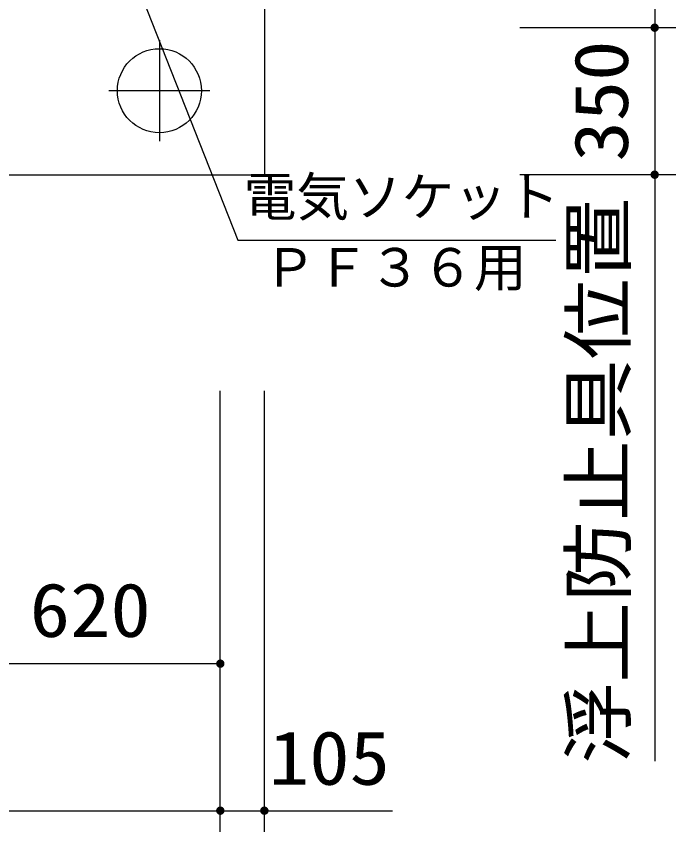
# Model space of a CAD drawing. Units: millimetres, scale not verified. Extents: x -14850 to 14850, y -10500 to 10500.
# Drawn here: x -6608 to -5038, y -2039 to -98 of the extents above; entities that cross this region are included whole.
import ezdxf
from ezdxf.enums import TextEntityAlignment as Align

# ---------------------------------------------------------------- set-up
doc = ezdxf.new("R2010")
doc.units = ezdxf.units.MM
doc.header["$LTSCALE"] = 50
doc.linetypes.add('CHAIN1', pattern=[8, 5, -1, 1, -1])
doc.layers.add('0-1_機器', color=3, linetype='Continuous', lineweight=25)
doc.layers.add('0-2_製作', color=5, linetype='Continuous', lineweight=25)
doc.styles.add('ＭＳ ゴシック', font='')
doc.styles.get('ＭＳ ゴシック').set_extended_font_data('MS Gothic')

msp = doc.modelspace()

# ---------------------------------------------------------------- linework, layer by layer
at = {"layer": '0-1_機器', "color": 2}
msp.add_line((-6017.21, 2024.86), (-6017.21, -475.14), dxfattribs=at)
at = {"layer": '0-1_機器', "color": 2, "linetype": 'CHAIN1'}
for p, q in [((-6267.21, -155.14), (-6267.21, -395.14)), ((-6147.21, -275.14), (-6387.21, -275.14))]:
    msp.add_line(p, q, dxfattribs=at)
at = {"layer": '0-1_機器', "color": 2}
msp.add_lwpolyline([(-10217.21, 2024.86), (-10217.21, -475.14), (-6017.21, -475.14)], dxfattribs=at)
at = {"layer": '0-1_機器'}
msp.add_lwpolyline([(-6512.21, 463.78), (-6080.81, -630.76), (-5323.57, -630.76)], dxfattribs=at)
at = {"layer": '0-1_機器', "color": 2}
msp.add_circle((-6267.21, -275.14), 100, dxfattribs=at)
at = {"layer": '0-2_製作', "color": 2}
for p, q in [((-5088.08, 1674.86), (-5088.08, -125.14)), ((-5038.08, -125.14), (-5408.91, -125.14)), ((-5088.08, -125.14), (-5088.08, -475.14)), ((-5038.08, -475.14), (-5408.91, -475.14)), ((-5088.08, -475.14), (-5088.08, -1870.62)), ((-6122.21, -2038.88), (-6122.21, -989.24)), ((-6017.21, -2038.88), (-6017.21, -989.24)), ((-6742.21, -1638.88), (-6122.21, -1638.88)), ((-10012.21, -1988.88), (-6122.21, -1988.88)), ((-6122.21, -1988.88), (-6017.21, -1988.88)), ((-6017.21, -1988.88), (-5712.43, -1988.88))]:
    msp.add_line(p, q, dxfattribs=at)
at = {"layer": '0-2_製作'}
for points in [[(-5092.9, -116.37), (-5088.08, -125.14), (-5093.96, -117.05)], [(-5091.76, -115.84), (-5088.08, -125.14), (-5092.9, -116.37)], [(-5090.57, -115.45), (-5088.08, -125.14), (-5091.76, -115.84)], [(-5089.33, -115.22), (-5088.08, -125.14), (-5090.57, -115.45)], [(-5088.08, -115.14), (-5088.08, -125.14), (-5089.33, -115.22)], [(-5088.08, -115.14), (-5078.08, -125.14), (-5088.08, -125.14)], [(-5087.45, -115.16), (-5078.08, -125.14), (-5088.08, -115.14)], [(-5086.21, -115.31), (-5078.08, -125.14), (-5087.45, -115.16)], [(-5084.99, -115.63), (-5078.08, -125.14), (-5086.21, -115.31)], [(-5083.82, -116.09), (-5078.08, -125.14), (-5084.99, -115.63)], [(-5082.72, -116.69), (-5078.08, -125.14), (-5083.82, -116.09)], [(-5098.06, -124.51), (-5088.08, -125.14), (-5098.08, -125.14)], [(-5088.08, -125.14), (-5098, -126.39), (-5098.08, -125.14)], [(-5097.9, -123.26), (-5088.08, -125.14), (-5098.06, -124.51)], [(-5088.08, -125.14), (-5097.77, -127.62), (-5098, -126.39)], [(-5097.59, -122.05), (-5088.08, -125.14), (-5097.9, -123.26)], [(-5088.08, -125.14), (-5097.38, -128.82), (-5097.77, -127.62)], [(-5097.13, -120.88), (-5088.08, -125.14), (-5097.59, -122.05)], [(-5088.08, -125.14), (-5096.84, -129.95), (-5097.38, -128.82)], [(-5096.52, -119.78), (-5088.08, -125.14), (-5097.13, -120.88)], [(-5088.08, -125.14), (-5096.17, -131.01), (-5096.84, -129.95)], [(-5095.78, -118.76), (-5088.08, -125.14), (-5096.52, -119.78)], [(-5088.08, -125.14), (-5095.37, -131.98), (-5096.17, -131.01)], [(-5094.93, -117.85), (-5088.08, -125.14), (-5095.78, -118.76)], [(-5088.08, -125.14), (-5094.45, -132.84), (-5095.37, -131.98)], [(-5093.96, -117.05), (-5088.08, -125.14), (-5094.93, -117.85)], [(-5088.08, -125.14), (-5093.44, -133.58), (-5094.45, -132.84)], [(-5088.08, -125.14), (-5092.34, -134.18), (-5093.44, -133.58)], [(-5088.08, -125.14), (-5091.17, -134.65), (-5092.34, -134.18)], [(-5088.08, -125.14), (-5089.95, -134.96), (-5091.17, -134.65)], [(-5088.08, -125.14), (-5088.71, -135.12), (-5089.95, -134.96)], [(-5088.08, -125.14), (-5088.08, -135.14), (-5088.71, -135.12)], [(-5088.08, -125.14), (-5086.83, -135.06), (-5088.08, -135.14)], [(-5078.08, -125.14), (-5086.83, -135.06), (-5088.08, -125.14)], [(-5078.08, -125.14), (-5085.59, -134.82), (-5086.83, -135.06)], [(-5078.08, -125.14), (-5084.4, -134.43), (-5085.59, -134.82)], [(-5078.08, -125.14), (-5083.26, -133.9), (-5084.4, -134.43)], [(-5078.08, -125.14), (-5082.2, -133.23), (-5083.26, -133.9)], [(-5081.71, -117.43), (-5078.08, -125.14), (-5082.72, -116.69)], [(-5078.08, -125.14), (-5081.23, -132.43), (-5082.2, -133.23)], [(-5080.79, -118.29), (-5078.08, -125.14), (-5081.71, -117.43)], [(-5078.08, -125.14), (-5080.37, -131.51), (-5081.23, -132.43)], [(-5079.99, -119.26), (-5078.08, -125.14), (-5080.79, -118.29)], [(-5078.08, -125.14), (-5079.64, -130.49), (-5080.37, -131.51)], [(-5079.32, -120.32), (-5078.08, -125.14), (-5079.99, -119.26)], [(-5078.08, -125.14), (-5079.03, -129.39), (-5079.64, -130.49)], [(-5078.78, -121.46), (-5078.08, -125.14), (-5079.32, -120.32)], [(-5078.08, -125.14), (-5078.57, -128.23), (-5079.03, -129.39)], [(-5078.39, -122.65), (-5078.08, -125.14), (-5078.78, -121.46)], [(-5078.08, -125.14), (-5078.26, -127.01), (-5078.57, -128.23)], [(-5078.16, -123.88), (-5078.08, -125.14), (-5078.39, -122.65)], [(-5078.08, -125.14), (-5078.1, -125.76), (-5078.26, -127.01)], [(-5090.57, -465.45), (-5088.08, -475.14), (-5091.76, -465.84)], [(-5089.33, -465.22), (-5088.08, -475.14), (-5090.57, -465.45)], [(-5088.08, -465.14), (-5088.08, -475.14), (-5089.33, -465.22)], [(-5088.08, -465.14), (-5078.08, -475.14), (-5088.08, -475.14)], [(-5087.45, -465.16), (-5078.08, -475.14), (-5088.08, -465.14)], [(-5086.21, -465.31), (-5078.08, -475.14), (-5087.45, -465.16)], [(-5084.99, -465.63), (-5078.08, -475.14), (-5086.21, -465.31)], [(-5083.82, -466.09), (-5078.08, -475.14), (-5084.99, -465.63)], [(-5098.06, -474.51), (-5088.08, -475.14), (-5098.08, -475.14)], [(-5098.08, -475.14), (-5097.77, -477.62), (-5098, -476.39)], [(-5088.08, -475.14), (-5097.77, -477.62), (-5098.08, -475.14)], [(-5097.9, -473.26), (-5088.08, -475.14), (-5098.06, -474.51)], [(-5097.59, -472.05), (-5088.08, -475.14), (-5097.9, -473.26)], [(-5088.08, -475.14), (-5097.38, -478.82), (-5097.77, -477.62)], [(-5097.13, -470.88), (-5088.08, -475.14), (-5097.59, -472.05)], [(-5088.08, -475.14), (-5096.84, -479.95), (-5097.38, -478.82)], [(-5096.52, -469.78), (-5088.08, -475.14), (-5097.13, -470.88)], [(-5088.08, -475.14), (-5096.17, -481.01), (-5096.84, -479.95)], [(-5095.78, -468.76), (-5088.08, -475.14), (-5096.52, -469.78)], [(-5088.08, -475.14), (-5095.37, -481.98), (-5096.17, -481.01)], [(-5094.93, -467.85), (-5088.08, -475.14), (-5095.78, -468.76)], [(-5088.08, -475.14), (-5094.45, -482.84), (-5095.37, -481.98)], [(-5093.96, -467.05), (-5088.08, -475.14), (-5094.93, -467.85)], [(-5088.08, -475.14), (-5093.44, -483.58), (-5094.45, -482.84)], [(-5092.9, -466.37), (-5088.08, -475.14), (-5093.96, -467.05)], [(-5088.08, -475.14), (-5092.34, -484.19), (-5093.44, -483.58)], [(-5091.76, -465.84), (-5088.08, -475.14), (-5092.9, -466.37)], [(-5088.08, -475.14), (-5091.17, -484.65), (-5092.34, -484.19)], [(-5088.08, -475.14), (-5089.95, -484.96), (-5091.17, -484.65)], [(-5088.08, -475.14), (-5088.71, -485.12), (-5089.95, -484.96)], [(-5088.08, -475.14), (-5088.08, -485.14), (-5088.71, -485.12)], [(-5088.08, -475.14), (-5086.83, -485.06), (-5088.08, -485.14)], [(-5078.08, -475.14), (-5086.83, -485.06), (-5088.08, -475.14)], [(-5078.08, -475.14), (-5085.59, -484.82), (-5086.83, -485.06)], [(-5078.08, -475.14), (-5084.4, -484.43), (-5085.59, -484.82)], [(-5078.08, -475.14), (-5083.26, -483.9), (-5084.4, -484.43)], [(-5082.72, -466.69), (-5078.08, -475.14), (-5083.82, -466.09)], [(-5078.08, -475.14), (-5082.2, -483.23), (-5083.26, -483.9)], [(-5081.71, -467.43), (-5078.08, -475.14), (-5082.72, -466.69)], [(-5078.08, -475.14), (-5081.23, -482.43), (-5082.2, -483.23)], [(-5080.79, -468.29), (-5078.08, -475.14), (-5081.71, -467.43)], [(-5078.08, -475.14), (-5080.37, -481.51), (-5081.23, -482.43)], [(-5079.99, -469.26), (-5078.08, -475.14), (-5080.79, -468.29)], [(-5078.08, -475.14), (-5079.64, -480.5), (-5080.37, -481.51)], [(-5079.32, -470.32), (-5078.08, -475.14), (-5079.99, -469.26)], [(-5078.08, -475.14), (-5079.03, -479.39), (-5079.64, -480.5)], [(-5078.78, -471.46), (-5078.08, -475.14), (-5079.32, -470.32)], [(-5078.08, -475.14), (-5078.57, -478.23), (-5079.03, -479.39)], [(-5078.39, -472.65), (-5078.08, -475.14), (-5078.78, -471.46)], [(-5078.08, -475.14), (-5078.26, -477.01), (-5078.57, -478.23)], [(-5078.16, -473.88), (-5078.08, -475.14), (-5078.39, -472.65)], [(-5078.08, -475.14), (-5078.1, -475.76), (-5078.26, -477.01)], [(-6127.03, -1630.12), (-6122.21, -1638.88), (-6128.09, -1630.79)], [(-6125.89, -1629.59), (-6122.21, -1638.88), (-6127.03, -1630.12)], [(-6124.7, -1629.2), (-6122.21, -1638.88), (-6125.89, -1629.59)], [(-6124.7, -1629.2), (-6122.21, -1628.88), (-6122.21, -1638.88)], [(-6123.46, -1628.96), (-6122.21, -1628.88), (-6124.7, -1629.2)], [(-6122.21, -1628.88), (-6112.21, -1638.88), (-6122.21, -1638.88)], [(-6121.58, -1628.9), (-6112.21, -1638.88), (-6122.21, -1628.88)], [(-6120.33, -1629.06), (-6112.21, -1638.88), (-6121.58, -1628.9)], [(-6119.12, -1629.37), (-6112.21, -1638.88), (-6120.33, -1629.06)], [(-6117.95, -1629.84), (-6112.21, -1638.88), (-6119.12, -1629.37)], [(-6116.85, -1630.44), (-6112.21, -1638.88), (-6117.95, -1629.84)], [(-6132.19, -1638.26), (-6122.21, -1638.88), (-6132.21, -1638.88)], [(-6132.21, -1638.88), (-6130.97, -1643.7), (-6132.13, -1640.14)], [(-6132.21, -1638.88), (-6130.3, -1644.76), (-6130.97, -1643.7)], [(-6122.21, -1638.88), (-6130.3, -1644.76), (-6132.21, -1638.88)], [(-6132.03, -1637.01), (-6122.21, -1638.88), (-6132.19, -1638.26)], [(-6132.13, -1640.14), (-6131.51, -1642.57), (-6131.89, -1641.37)], [(-6132.13, -1640.14), (-6130.97, -1643.7), (-6131.51, -1642.57)], [(-6131.72, -1635.79), (-6122.21, -1638.88), (-6132.03, -1637.01)], [(-6131.26, -1634.63), (-6122.21, -1638.88), (-6131.72, -1635.79)], [(-6130.65, -1633.53), (-6122.21, -1638.88), (-6131.26, -1634.63)], [(-6129.91, -1632.51), (-6122.21, -1638.88), (-6130.65, -1633.53)], [(-6122.21, -1638.88), (-6129.5, -1645.73), (-6130.3, -1644.76)], [(-6129.05, -1631.6), (-6122.21, -1638.88), (-6129.91, -1632.51)], [(-6122.21, -1638.88), (-6128.58, -1646.59), (-6129.5, -1645.73)], [(-6128.09, -1630.79), (-6122.21, -1638.88), (-6129.05, -1631.6)], [(-6122.21, -1638.88), (-6127.57, -1647.33), (-6128.58, -1646.59)], [(-6122.21, -1638.88), (-6126.47, -1647.93), (-6127.57, -1647.33)], [(-6122.21, -1638.88), (-6125.3, -1648.4), (-6126.47, -1647.93)], [(-6122.21, -1638.88), (-6124.08, -1648.71), (-6125.3, -1648.4)], [(-6122.21, -1638.88), (-6122.84, -1648.87), (-6124.08, -1648.71)], [(-6122.21, -1638.88), (-6122.21, -1648.88), (-6122.84, -1648.87)], [(-6122.21, -1638.88), (-6120.95, -1648.81), (-6122.21, -1648.88)], [(-6122.21, -1638.88), (-6119.72, -1648.57), (-6120.95, -1648.81)], [(-6122.21, -1638.88), (-6118.53, -1648.18), (-6119.72, -1648.57)], [(-6112.21, -1638.88), (-6118.53, -1648.18), (-6122.21, -1638.88)], [(-6112.21, -1638.88), (-6117.39, -1647.65), (-6118.53, -1648.18)], [(-6112.21, -1638.88), (-6116.33, -1646.97), (-6117.39, -1647.65)], [(-6115.83, -1631.18), (-6112.21, -1638.88), (-6116.85, -1630.44)], [(-6112.21, -1638.88), (-6115.36, -1646.17), (-6116.33, -1646.97)], [(-6114.92, -1632.04), (-6112.21, -1638.88), (-6115.83, -1631.18)], [(-6112.21, -1638.88), (-6114.5, -1645.26), (-6115.36, -1646.17)], [(-6114.12, -1633.01), (-6112.21, -1638.88), (-6114.92, -1632.04)], [(-6112.21, -1638.88), (-6113.76, -1644.24), (-6114.5, -1645.26)], [(-6113.45, -1634.07), (-6112.21, -1638.88), (-6114.12, -1633.01)], [(-6112.21, -1638.88), (-6113.16, -1643.14), (-6113.76, -1644.24)], [(-6113.45, -1634.07), (-6112.29, -1637.63), (-6112.21, -1638.88)], [(-6112.91, -1635.2), (-6112.29, -1637.63), (-6113.45, -1634.07)], [(-6112.21, -1638.88), (-6112.7, -1641.97), (-6113.16, -1643.14)], [(-6112.91, -1635.2), (-6112.52, -1636.4), (-6112.29, -1637.63)], [(-6112.21, -1638.88), (-6112.39, -1640.76), (-6112.7, -1641.97)], [(-6112.21, -1638.88), (-6112.23, -1639.51), (-6112.39, -1640.76)], [(-6125.89, -1979.59), (-6122.21, -1988.88), (-6127.03, -1980.12)], [(-6124.7, -1979.2), (-6122.21, -1988.88), (-6125.89, -1979.59)], [(-6124.7, -1979.2), (-6122.21, -1978.88), (-6122.21, -1988.88)], [(-6123.46, -1978.96), (-6122.21, -1978.88), (-6124.7, -1979.2)], [(-6122.21, -1978.88), (-6112.21, -1988.88), (-6122.21, -1988.88)], [(-6121.58, -1978.9), (-6112.21, -1988.88), (-6122.21, -1978.88)], [(-6120.33, -1979.06), (-6112.21, -1988.88), (-6121.58, -1978.9)], [(-6119.12, -1979.37), (-6112.21, -1988.88), (-6120.33, -1979.06)], [(-6117.95, -1979.84), (-6112.21, -1988.88), (-6119.12, -1979.37)], [(-6020.89, -1979.59), (-6017.21, -1988.88), (-6022.03, -1980.12)], [(-6019.69, -1979.2), (-6017.21, -1988.88), (-6020.89, -1979.59)], [(-6019.69, -1979.2), (-6017.21, -1978.88), (-6017.21, -1988.88)], [(-6018.46, -1978.96), (-6017.21, -1978.88), (-6019.69, -1979.2)], [(-6017.21, -1978.88), (-6007.21, -1988.88), (-6017.21, -1988.88)], [(-6016.58, -1978.9), (-6007.21, -1988.88), (-6017.21, -1978.88)], [(-6015.33, -1979.06), (-6007.21, -1988.88), (-6016.58, -1978.9)], [(-6014.12, -1979.37), (-6007.21, -1988.88), (-6015.33, -1979.06)], [(-6012.95, -1979.84), (-6007.21, -1988.88), (-6014.12, -1979.37)], [(-6132.19, -1988.26), (-6122.21, -1988.88), (-6132.21, -1988.88)], [(-6132.21, -1988.88), (-6130.97, -1993.7), (-6132.13, -1990.14)], [(-6132.21, -1988.88), (-6130.3, -1994.76), (-6130.97, -1993.7)], [(-6122.21, -1988.88), (-6130.3, -1994.76), (-6132.21, -1988.88)], [(-6132.03, -1987.01), (-6122.21, -1988.88), (-6132.19, -1988.26)], [(-6132.13, -1990.14), (-6131.51, -1992.57), (-6131.89, -1991.37)], [(-6132.13, -1990.14), (-6130.97, -1993.7), (-6131.51, -1992.57)], [(-6131.72, -1985.79), (-6122.21, -1988.88), (-6132.03, -1987.01)], [(-6131.26, -1984.63), (-6122.21, -1988.88), (-6131.72, -1985.79)], [(-6130.65, -1983.53), (-6122.21, -1988.88), (-6131.26, -1984.63)], [(-6129.91, -1982.51), (-6122.21, -1988.88), (-6130.65, -1983.53)], [(-6122.21, -1988.88), (-6129.5, -1995.73), (-6130.3, -1994.76)], [(-6129.05, -1981.6), (-6122.21, -1988.88), (-6129.91, -1982.51)], [(-6122.21, -1988.88), (-6128.58, -1996.59), (-6129.5, -1995.73)], [(-6128.09, -1980.79), (-6122.21, -1988.88), (-6129.05, -1981.6)], [(-6122.21, -1988.88), (-6127.57, -1997.33), (-6128.58, -1996.59)], [(-6127.03, -1980.12), (-6122.21, -1988.88), (-6128.09, -1980.79)], [(-6122.21, -1988.88), (-6126.47, -1997.93), (-6127.57, -1997.33)], [(-6122.21, -1988.88), (-6125.3, -1998.4), (-6126.47, -1997.93)], [(-6122.21, -1988.88), (-6124.08, -1998.71), (-6125.3, -1998.4)], [(-6122.21, -1988.88), (-6122.84, -1998.87), (-6124.08, -1998.71)], [(-6122.21, -1988.88), (-6122.21, -1998.88), (-6122.84, -1998.87)], [(-6122.21, -1988.88), (-6120.95, -1998.81), (-6122.21, -1998.88)], [(-6122.21, -1988.88), (-6119.72, -1998.57), (-6120.95, -1998.81)], [(-6122.21, -1988.88), (-6118.53, -1998.18), (-6119.72, -1998.57)], [(-6112.21, -1988.88), (-6118.53, -1998.18), (-6122.21, -1988.88)], [(-6112.21, -1988.88), (-6117.39, -1997.65), (-6118.53, -1998.18)], [(-6116.85, -1980.44), (-6112.21, -1988.88), (-6117.95, -1979.84)], [(-6112.21, -1988.88), (-6116.33, -1996.97), (-6117.39, -1997.65)], [(-6115.83, -1981.18), (-6112.21, -1988.88), (-6116.85, -1980.44)], [(-6112.21, -1988.88), (-6115.36, -1996.17), (-6116.33, -1996.97)], [(-6114.92, -1982.04), (-6112.21, -1988.88), (-6115.83, -1981.18)], [(-6112.21, -1988.88), (-6114.5, -1995.26), (-6115.36, -1996.17)], [(-6114.12, -1983.01), (-6112.21, -1988.88), (-6114.92, -1982.04)], [(-6112.21, -1988.88), (-6113.76, -1994.24), (-6114.5, -1995.26)], [(-6113.45, -1984.07), (-6112.21, -1988.88), (-6114.12, -1983.01)], [(-6112.21, -1988.88), (-6113.16, -1993.14), (-6113.76, -1994.24)], [(-6113.45, -1984.07), (-6112.29, -1987.63), (-6112.21, -1988.88)], [(-6112.91, -1985.2), (-6112.29, -1987.63), (-6113.45, -1984.07)], [(-6112.21, -1988.88), (-6112.7, -1991.97), (-6113.16, -1993.14)], [(-6112.91, -1985.2), (-6112.52, -1986.4), (-6112.29, -1987.63)], [(-6112.21, -1988.88), (-6112.39, -1990.76), (-6112.7, -1991.97)], [(-6112.21, -1988.88), (-6112.23, -1989.51), (-6112.39, -1990.76)], [(-6027.19, -1988.26), (-6017.21, -1988.88), (-6027.21, -1988.88)], [(-6027.21, -1988.88), (-6025.3, -1994.76), (-6027.13, -1990.14)], [(-6027.21, -1988.88), (-6024.5, -1995.73), (-6025.3, -1994.76)], [(-6017.21, -1988.88), (-6024.5, -1995.73), (-6027.21, -1988.88)], [(-6027.03, -1987.01), (-6017.21, -1988.88), (-6027.19, -1988.26)], [(-6027.13, -1990.14), (-6025.97, -1993.7), (-6026.89, -1991.37)], [(-6027.13, -1990.14), (-6025.3, -1994.76), (-6025.97, -1993.7)], [(-6026.72, -1985.79), (-6017.21, -1988.88), (-6027.03, -1987.01)], [(-6026.89, -1991.37), (-6025.97, -1993.7), (-6026.51, -1992.57)], [(-6026.26, -1984.63), (-6017.21, -1988.88), (-6026.72, -1985.79)], [(-6025.65, -1983.53), (-6017.21, -1988.88), (-6026.26, -1984.63)], [(-6024.91, -1982.51), (-6017.21, -1988.88), (-6025.65, -1983.53)], [(-6024.05, -1981.6), (-6017.21, -1988.88), (-6024.91, -1982.51)], [(-6017.21, -1988.88), (-6023.58, -1996.59), (-6024.5, -1995.73)], [(-6023.09, -1980.79), (-6017.21, -1988.88), (-6024.05, -1981.6)], [(-6017.21, -1988.88), (-6022.57, -1997.33), (-6023.58, -1996.59)], [(-6022.03, -1980.12), (-6017.21, -1988.88), (-6023.09, -1980.79)], [(-6017.21, -1988.88), (-6021.47, -1997.93), (-6022.57, -1997.33)], [(-6017.21, -1988.88), (-6020.3, -1998.4), (-6021.47, -1997.93)], [(-6017.21, -1988.88), (-6019.08, -1998.71), (-6020.3, -1998.4)], [(-6017.21, -1988.88), (-6017.84, -1998.87), (-6019.08, -1998.71)], [(-6017.21, -1988.88), (-6017.21, -1998.88), (-6017.84, -1998.87)], [(-6017.21, -1988.88), (-6015.95, -1998.81), (-6017.21, -1998.88)], [(-6017.21, -1988.88), (-6014.72, -1998.57), (-6015.95, -1998.81)], [(-6017.21, -1988.88), (-6013.53, -1998.18), (-6014.72, -1998.57)], [(-6007.21, -1988.88), (-6013.53, -1998.18), (-6017.21, -1988.88)], [(-6007.21, -1988.88), (-6012.39, -1997.65), (-6013.53, -1998.18)], [(-6011.85, -1980.44), (-6007.21, -1988.88), (-6012.95, -1979.84)], [(-6007.21, -1988.88), (-6011.33, -1996.97), (-6012.39, -1997.65)], [(-6010.83, -1981.18), (-6007.21, -1988.88), (-6011.85, -1980.44)], [(-6007.21, -1988.88), (-6010.36, -1996.17), (-6011.33, -1996.97)], [(-6009.92, -1982.04), (-6007.21, -1988.88), (-6010.83, -1981.18)], [(-6007.21, -1988.88), (-6009.5, -1995.26), (-6010.36, -1996.17)], [(-6009.12, -1983.01), (-6007.21, -1988.88), (-6009.92, -1982.04)], [(-6007.21, -1988.88), (-6008.76, -1994.24), (-6009.5, -1995.26)], [(-6009.12, -1983.01), (-6007.29, -1987.63), (-6007.21, -1988.88)], [(-6008.45, -1984.07), (-6007.29, -1987.63), (-6009.12, -1983.01)], [(-6007.21, -1988.88), (-6008.16, -1993.14), (-6008.76, -1994.24)], [(-6008.45, -1984.07), (-6007.52, -1986.4), (-6007.29, -1987.63)], [(-6007.91, -1985.2), (-6007.52, -1986.4), (-6008.45, -1984.07)], [(-6007.21, -1988.88), (-6007.7, -1991.97), (-6008.16, -1993.14)], [(-6007.21, -1988.88), (-6007.39, -1990.76), (-6007.7, -1991.97)], [(-6007.21, -1988.88), (-6007.23, -1989.51), (-6007.39, -1990.76)]]:
    msp.add_solid(points, dxfattribs=at)

# ---------------------------------------------------------------- texts
at = {"layer": '0-1_機器', "color": 4, "style": 'ＭＳ ゴシック'}
for s, p in [('\u3000電気ソケット\u3000', (-6191.39, -600.91)), ('\u3000ＰＦ３６用', (-6144.42, -768.94))]:
    msp.add_text(s, height=91.79, dxfattribs=at).set_placement(p, align=Align.BOTTOM_LEFT)
at = {"layer": '0-2_製作', "color": 4, "style": 'ＭＳ ゴシック', "width": 1.1}
for s, height, p in [('350', 128.4, (-5113.08, -443.89)), ('浮上防止具位置', 128.3, (-5119.92, -1877.12))]:
    msp.add_text(s, height=height, rotation=90, dxfattribs=at).set_placement(p, align=Align.BOTTOM_LEFT)
for s, p in [('620', (-6575.96, -1613.88)), ('105', (-6006.55, -1965.79))]:
    msp.add_text(s, height=128.4, dxfattribs=at).set_placement(p, align=Align.BOTTOM_LEFT)

doc.saveas('drawing.dxf')
